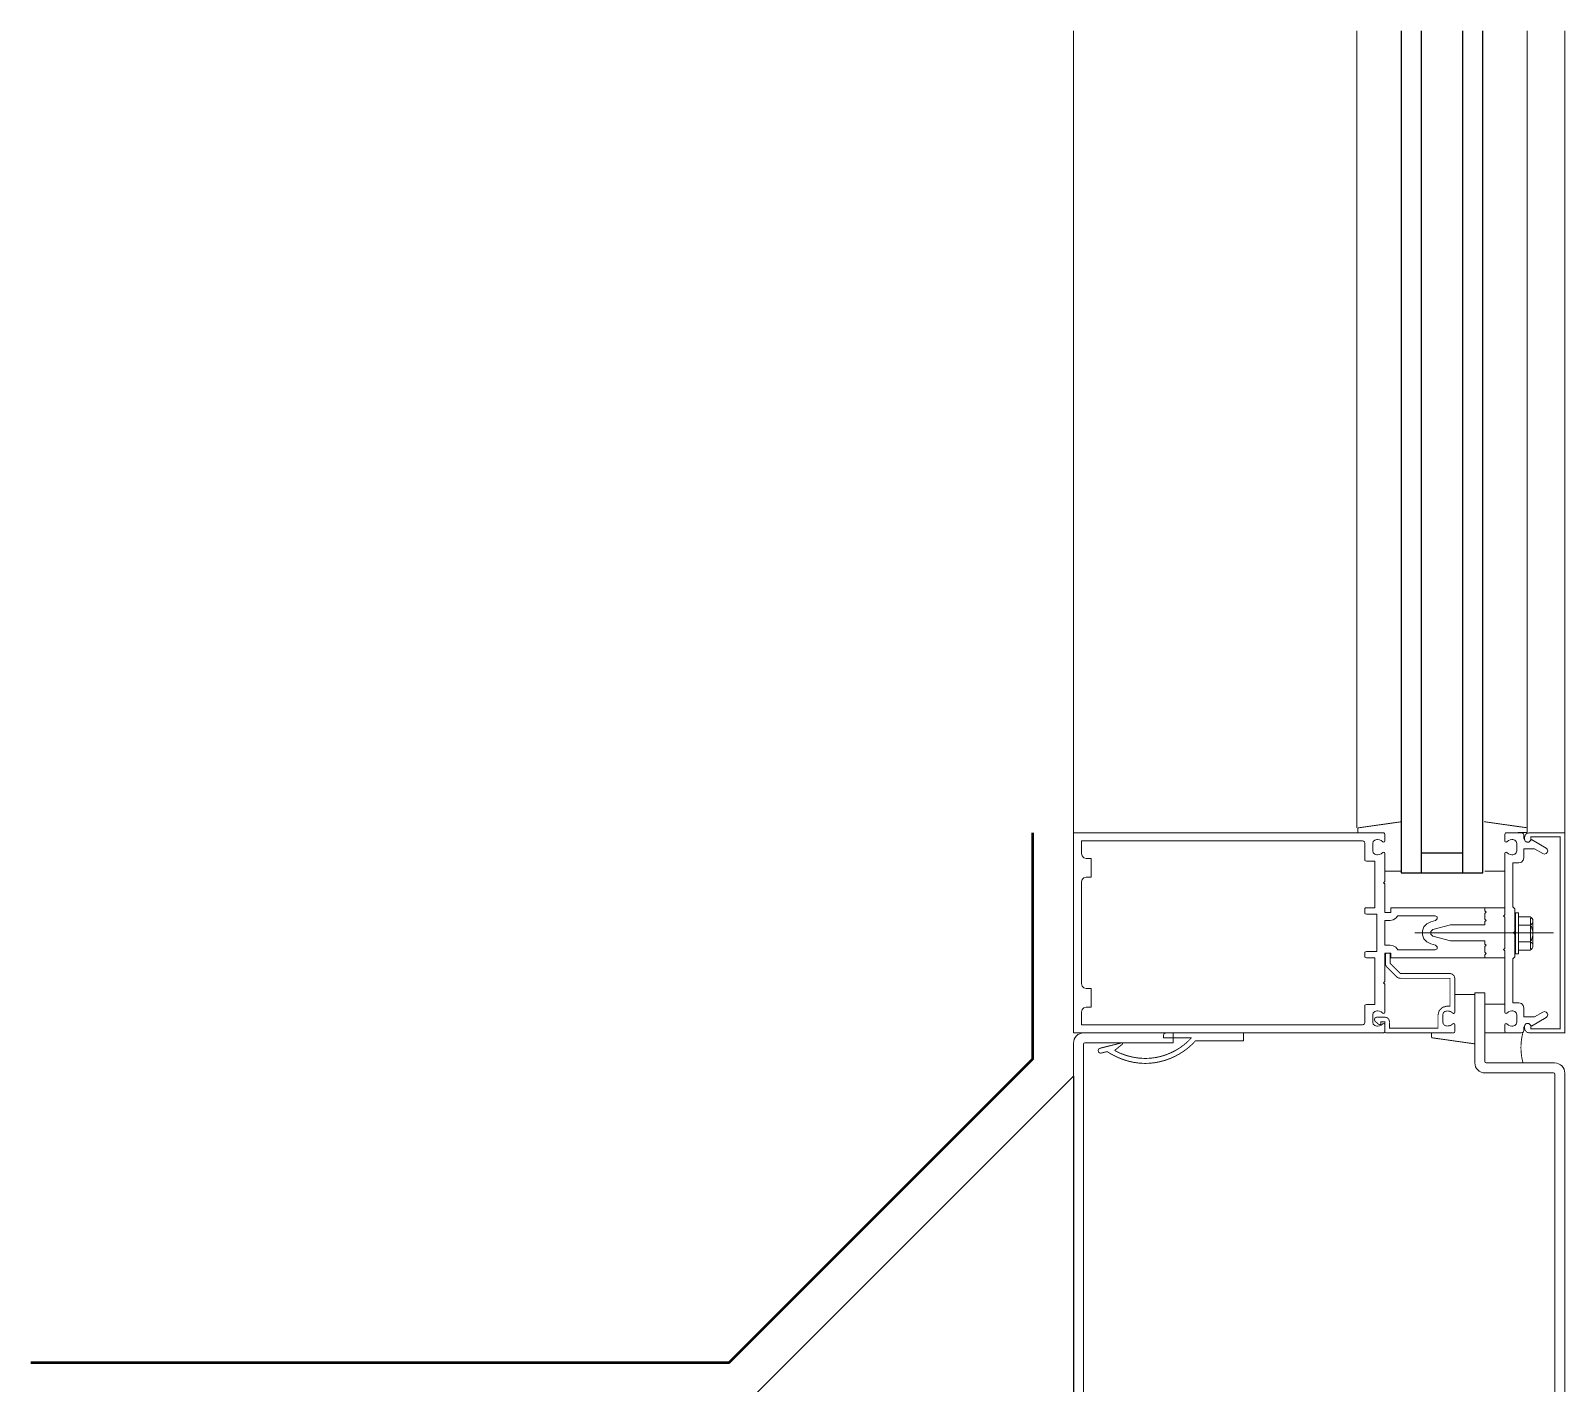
# Model space of a CAD drawing. Header units: inches. Extents: x 4066 to 5785, y 40 to 930.
# Drawn here: x 4371.03 to 4389.77, y 730.05 to 746.56 of the extents above; entities that cross this region are included whole.
import ezdxf

# ---------------------------------------------------------------- set-up
doc = ezdxf.new("R2010")
doc.units = ezdxf.units.IN
doc.header["$LTSCALE"] = 0.5
doc.header["$MEASUREMENT"] = 0
for name, color, linetype, lineweight in [('A-Detl-Fine', 90, 'Continuous', 18), ('A-Detl-Medm', 31, 'Continuous', 25), ('A-Detl-Thin', 150, 'Continuous', 18), ('A-Detl-Wide', 213, 'Continuous', 50)]:
    doc.layers.add(name, color=color, linetype=linetype, lineweight=lineweight)

msp = doc.modelspace()

# ---------------------------------------------------------------- linework, layer by layer
at = {"layer": 'A-Detl-Fine'}
for p, q in [((4387.2267, 746.55531), (4387.2267, 736.82432)), ((4389.30621, 746.55531), (4389.30621, 736.82581)), ((4387.56794, 736.29662), (4387.76646, 736.29662)), ((4389.03331, 736.29662), (4388.78899, 736.29662)), ((4389.20232, 735.78698), (4389.16232, 735.78698)), ((4389.16232, 735.28698), (4389.16232, 735.78698)), ((4389.20232, 735.28698), (4389.20232, 735.78698)), ((4389.342, 735.7399), (4389.20232, 735.7399)), ((4389.34593, 735.35039), (4389.34593, 735.72358)), ((4389.36463, 735.72358), (4389.34593, 735.72358)), ((4389.37693, 735.3848), (4389.37693, 735.68917)), ((4389.62804, 735.54379), (4387.93423, 735.54379)), ((4389.342, 735.63844), (4389.20232, 735.63844)), ((4389.342, 735.43552), (4389.20232, 735.43552)), ((4389.342, 735.33407), (4389.20232, 735.33407)), ((4389.36463, 735.35039), (4389.34593, 735.35039)), ((4389.20232, 735.28698), (4389.16232, 735.28698))]:
    msp.add_line(p, q, dxfattribs=at)
at = {"layer": 'A-Detl-Fine', "const_width": 0.01111}
for points in [[(4387.7667, 736.8991), (4387.239, 736.82432)], [(4387.239, 736.82432), (4387.239, 736.76568)], [(4388.77851, 736.90059), (4389.30621, 736.82581)], [(4389.30621, 736.82581), (4389.30621, 736.76717)], [(4387.239, 736.76568), (4387.35199, 736.76568)], [(4389.30621, 736.76717), (4389.19322, 736.76717)], [(4388.78924, 735.84966), (4389.03353, 735.84966)], [(4389.03353, 735.23792), (4388.78924, 735.23792)], [(4388.42301, 734.79094), (4388.66732, 734.79094)], [(4389.03377, 734.67444), (4388.78946, 734.67444)], [(4384.08986, 734.13484), (4384.35484, 734.20062)], [(4384.36318, 734.18362), (4384.26899, 734.10835)], [(4384.35736, 734.20095), (4384.35652, 734.20091), (4384.35566, 734.20079), (4384.35484, 734.20062)], [(4384.36699, 734.19133), (4384.36568, 734.19618), (4384.36222, 734.19964), (4384.35736, 734.20095)], [(4384.3632, 734.18366), (4384.36524, 734.18577), (4384.36654, 734.1884), (4384.36699, 734.19133)], [(4384.64296, 734.01025), (4384.70699, 734.01307), (4384.77031, 734.02141), (4384.83256, 734.03507), (4384.89337, 734.05386), (4384.95241, 734.07757), (4385.0093, 734.10601), (4385.06369, 734.13899), (4385.11522, 734.17631), (4385.16354, 734.21777), (4385.20829, 734.26317)], [(4384.64296, 733.94966), (4384.70597, 733.95226), (4384.76863, 733.95993), (4384.83055, 733.97247), (4384.8914, 733.98971), (4384.95079, 734.01144), (4385.00837, 734.0375), (4385.06378, 734.06768), (4385.11666, 734.1018), (4385.16664, 734.13967), (4385.21337, 734.1811), (4385.25648, 734.22591)], [(4384.86569, 734.26167), (4384.86569, 734.29197)], [(4385.2085, 734.26167), (4384.86569, 734.26167)], [(4384.89599, 734.32225), (4384.88072, 734.31811), (4384.86985, 734.30724), (4384.86571, 734.29197)], [(4384.89599, 734.32225), (4385.84291, 734.32225)], [(4385.84291, 734.22454), (4385.25657, 734.22454)], [(4385.84291, 734.32225), (4385.84291, 734.22454)], [(4388.13962, 734.32188), (4388.25261, 734.32188)], [(4388.13962, 734.26324), (4388.13962, 734.32188)], [(4388.66732, 734.18846), (4388.13962, 734.26324)], [(4388.78946, 734.32265), (4389.03377, 734.32265)], [(4389.25477, 734.32981), (4389.24105, 734.26866), (4389.23282, 734.2063), (4389.23008, 734.14333)], [(4384.08987, 734.13484), (4384.07846, 734.12865), (4384.07078, 734.11844), (4384.06797, 734.10571)], [(4384.06797, 734.10571), (4384.07212, 734.09044), (4384.083, 734.07956), (4384.09827, 734.07542)], [(4384.09827, 734.07542), (4384.10035, 734.07549), (4384.10244, 734.0757), (4384.10443, 734.07601)], [(4384.17739, 734.09414), (4384.10446, 734.07605)], [(4384.1772, 734.09421), (4384.23689, 734.05788), (4384.29988, 734.02622), (4384.36558, 733.99956), (4384.43335, 733.97823), (4384.50258, 733.96259), (4384.57266, 733.95295), (4384.64296, 733.94966)], [(4384.26805, 734.10845), (4384.33703, 734.07424), (4384.41073, 734.04688), (4384.48743, 734.02682), (4384.56541, 734.01446), (4384.64296, 734.01025)], [(4389.23008, 734.14333), (4389.23282, 734.08036), (4389.24105, 734.018), (4389.25477, 733.95685)]]:
    msp.add_lwpolyline(points, dxfattribs=at)
at = {"layer": 'A-Detl-Fine'}
for centre, radius, start, end in [((4389.32262, 735.68917), 0.05431, 290.9107, 69.0893), ((4389.21208, 735.53698), 0.16485, 322.0123, 37.9877), ((4389.32262, 735.3848), 0.05431, 290.9107, 69.0893)]:
    msp.add_arc(centre, radius, start, end, dxfattribs=at)
at = {"layer": 'A-Detl-Medm', "linetype": 'Continuous'}
for p, q in [((4387.76646, 746.55531), (4387.76646, 736.2767)), ((4388.01646, 736.2767), (4388.01646, 746.55531)), ((4388.51646, 746.55531), (4388.51646, 736.2767)), ((4388.76646, 736.2767), (4388.76646, 746.55531)), ((4388.01646, 736.52099), (4388.51646, 736.52099)), ((4387.76646, 736.2767), (4388.76646, 736.2767))]:
    msp.add_line(p, q, dxfattribs=at)
at = {"layer": 'A-Detl-Medm'}
msp.add_lwpolyline([(4383.76631, 733.79494), (4383.76631, 729.79521), (4379.76658, 729.79521), (4383.76631, 733.79494)], dxfattribs=at)
at = {"layer": 'A-Detl-Thin'}
for p, q in [((4383.76631, 736.76531), (4383.76634, 746.55531)), ((4389.76646, 746.55531), (4389.76646, 736.76531)), ((4387.54817, 736.76531), (4383.76631, 736.76531)), ((4383.76631, 736.76531), (4383.76631, 734.32225)), ((4383.86404, 736.51123), (4383.86404, 736.66758)), ((4383.86404, 736.66758), (4387.29409, 736.66758)), ((4387.29409, 736.66758), (4387.29409, 736.66756)), ((4387.29409, 736.66756), (4387.30889, 736.66355)), ((4387.30889, 736.66355), (4387.31939, 736.65304)), ((4387.31939, 736.65304), (4387.32338, 736.63827)), ((4387.32338, 736.63827), (4387.3234, 736.63827)), ((4387.3234, 736.63827), (4387.3234, 736.43795)), ((4387.42113, 736.54641), (4387.42113, 736.6324)), ((4387.42113, 736.6324), (4387.42115, 736.6324)), ((4387.42115, 736.6324), (4387.42783, 736.65704)), ((4387.42783, 736.65704), (4387.44534, 736.67456)), ((4387.44534, 736.67456), (4387.46999, 736.68123)), ((4387.46999, 736.68123), (4387.46999, 736.68127)), ((4387.46999, 736.68127), (4387.48025, 736.68127)), ((4387.48025, 736.68127), (4387.48027, 736.68125)), ((4387.48027, 736.68125), (4387.50319, 736.6782)), ((4387.50319, 736.6782), (4387.52435, 736.66939)), ((4387.52435, 736.66939), (4387.54267, 736.65527)), ((4387.54267, 736.65527), (4387.54267, 736.65533)), ((4387.54267, 736.65533), (4387.55325, 736.65097)), ((4387.54817, 736.76527), (4387.54817, 736.76531)), ((4387.55802, 736.76262), (4387.54817, 736.76527)), ((4387.55325, 736.65097), (4387.56325, 736.6551)), ((4387.56502, 736.75561), (4387.55802, 736.76262)), ((4387.56325, 736.6551), (4387.56768, 736.66564)), ((4387.56768, 736.74576), (4387.56502, 736.75561)), ((4387.56772, 736.74576), (4387.56768, 736.74576)), ((4387.56768, 736.66564), (4387.56772, 736.66564)), ((4387.56772, 736.66564), (4387.56772, 736.74576)), ((4383.86406, 736.51123), (4383.86404, 736.51123)), ((4383.87208, 736.48166), (4383.86406, 736.51123)), ((4383.8931, 736.46064), (4383.87208, 736.48166)), ((4383.92267, 736.45263), (4383.8931, 736.46064)), ((4383.92267, 736.45259), (4383.92267, 736.45263)), ((4383.98131, 736.45259), (4383.92267, 736.45259)), ((4383.98131, 736.22294), (4383.98131, 736.45259)), ((4387.3234, 736.43795), (4387.32342, 736.43795)), ((4387.32342, 736.43795), (4387.32609, 736.4281)), ((4387.32609, 736.4281), (4387.3331, 736.42109)), ((4387.42115, 736.54641), (4387.42113, 736.54641)), ((4387.42783, 736.52177), (4387.42115, 736.54641)), ((4387.44534, 736.50425), (4387.42783, 736.52177)), ((4387.46999, 736.49758), (4387.44534, 736.50425)), ((4387.46999, 736.49756), (4387.46999, 736.49758)), ((4387.48025, 736.49756), (4387.46999, 736.49756)), ((4387.50315, 736.50061), (4387.48025, 736.49758)), ((4387.48025, 736.49758), (4387.48025, 736.49756)), ((4387.52431, 736.50941), (4387.50315, 736.50061)), ((4387.54264, 736.52352), (4387.52431, 736.50941)), ((4387.54267, 736.52348), (4387.54264, 736.52352)), ((4387.55325, 736.52784), (4387.54267, 736.52348)), ((4387.56325, 736.52372), (4387.55325, 736.52784)), ((4387.56768, 736.51318), (4387.56325, 736.52372)), ((4387.56772, 736.51318), (4387.56768, 736.51318)), ((4387.56772, 736.1692), (4387.56772, 736.51318)), ((4387.3331, 736.42109), (4387.34295, 736.41842)), ((4387.34295, 736.41842), (4387.34295, 736.4184)), ((4387.34295, 736.4184), (4387.44556, 736.4184)), ((4387.44556, 736.4184), (4387.44556, 735.84966)), ((4383.86404, 734.92324), (4383.86404, 736.16432)), ((4383.86404, 736.16432), (4383.86408, 736.16432)), ((4383.86408, 736.16432), (4383.87209, 736.19389)), ((4383.87209, 736.19389), (4383.89311, 736.21491)), ((4383.89311, 736.21491), (4383.92267, 736.22292)), ((4383.92267, 736.22292), (4383.92267, 736.22294)), ((4383.92267, 736.22294), (4383.98131, 736.22294)), ((4387.55305, 736.15454), (4387.56772, 736.1692)), ((4387.56772, 736.1399), (4387.55305, 736.15454)), ((4387.56772, 735.80079), (4387.56772, 736.1399)), ((4387.32342, 735.83012), (4387.3234, 735.83012)), ((4387.3234, 735.83012), (4387.3234, 735.79102)), ((4387.3234, 735.79102), (4387.32342, 735.79102)), ((4387.32609, 735.83997), (4387.32342, 735.83012)), ((4387.32342, 735.79102), (4387.32609, 735.78117)), ((4387.3331, 735.84697), (4387.32609, 735.83997)), ((4387.32609, 735.78117), (4387.3331, 735.77416)), ((4387.34295, 735.84964), (4387.3331, 735.84697)), ((4387.3331, 735.77416), (4387.34295, 735.77149)), ((4387.44556, 735.84966), (4387.34295, 735.84966)), ((4387.34295, 735.84966), (4387.34295, 735.84964)), ((4387.34295, 735.77149), (4387.34295, 735.77148)), ((4387.34295, 735.77148), (4387.46999, 735.77148)), ((4387.46999, 735.77148), (4387.46999, 735.31608)), ((4387.56906, 735.79586), (4387.56772, 735.80079)), ((4387.63221, 735.69329), (4387.56772, 735.69329)), ((4387.56772, 735.69329), (4387.56772, 735.39427)), ((4387.57256, 735.79237), (4387.56906, 735.79586)), ((4387.57748, 735.79102), (4387.57256, 735.79237)), ((4387.63221, 735.79102), (4387.57748, 735.79102)), ((4387.67087, 735.70052), (4387.63219, 735.69331)), ((4387.63219, 735.69331), (4387.63221, 735.69329)), ((4387.63713, 735.79237), (4387.63221, 735.79104)), ((4387.63221, 735.79104), (4387.63221, 735.79102)), ((4387.64063, 735.79587), (4387.63713, 735.79237)), ((4387.64196, 735.80079), (4387.64063, 735.79587)), ((4387.64198, 735.80079), (4387.64196, 735.80079)), ((4387.64199, 735.83988), (4387.64198, 735.83988)), ((4387.64198, 735.83988), (4387.64198, 735.80079)), ((4387.64333, 735.84481), (4387.64199, 735.83988)), ((4387.64683, 735.84831), (4387.64333, 735.84481)), ((4387.65175, 735.84964), (4387.64683, 735.84831)), ((4388.78924, 735.84966), (4387.65175, 735.84966)), ((4387.65175, 735.84966), (4387.65175, 735.84964)), ((4387.70391, 735.72074), (4387.67087, 735.70052)), ((4387.72794, 735.75191), (4387.70391, 735.72074)), ((4387.72796, 735.75193), (4387.72794, 735.75191)), ((4388.1809, 735.75193), (4387.72796, 735.75193)), ((4388.07987, 735.65408), (4388.1306, 735.67878)), ((4388.13059, 735.67878), (4388.18848, 735.69431)), ((4388.1306, 735.67878), (4388.13059, 735.67878)), ((4388.1809, 735.75191), (4388.1809, 735.75193)), ((4388.20545, 735.73895), (4388.1809, 735.75191)), ((4388.18848, 735.69432), (4388.20884, 735.71318)), ((4388.18848, 735.69431), (4388.18848, 735.69432)), ((4388.20884, 735.71318), (4388.20545, 735.73895)), ((4388.78924, 735.81057), (4388.78924, 735.84966)), ((4388.8039, 735.7959), (4388.78924, 735.81057)), ((4388.78924, 735.78124), (4388.8039, 735.7959)), ((4388.78924, 735.7099), (4388.78924, 735.78124)), ((4388.8039, 735.69526), (4388.78924, 735.7099)), ((4388.78924, 735.68059), (4388.8039, 735.69526)), ((4388.78924, 735.6415), (4388.78924, 735.68059)), ((4388.02915, 735.56862), (4388.04606, 735.61551)), ((4388.02915, 735.51896), (4388.02915, 735.56862)), ((4388.04606, 735.47207), (4388.02915, 735.51896)), ((4388.04606, 735.61551), (4388.07987, 735.65408)), ((4388.12821, 735.56085), (4388.15589, 735.58438)), ((4388.12821, 735.52673), (4388.12821, 735.56085)), ((4388.15589, 735.5032), (4388.12821, 735.52673)), ((4388.15589, 735.5844), (4388.36903, 735.6415)), ((4388.15589, 735.58438), (4388.15589, 735.5844)), ((4388.15589, 735.50316), (4388.15589, 735.5032)), ((4388.36903, 735.44606), (4388.15589, 735.50316)), ((4388.36903, 735.6415), (4388.78924, 735.6415)), ((4387.32609, 735.30639), (4387.32342, 735.29654)), ((4387.3331, 735.3134), (4387.32609, 735.30639)), ((4387.34295, 735.31607), (4387.3331, 735.3134)), ((4387.46999, 735.31608), (4387.34295, 735.31608)), ((4387.34295, 735.31608), (4387.34295, 735.31607)), ((4387.56772, 735.39427), (4387.63221, 735.39427)), ((4387.63221, 735.39427), (4387.63225, 735.39425)), ((4387.63225, 735.39425), (4387.67093, 735.38702)), ((4387.67093, 735.38702), (4387.70395, 735.36678)), ((4387.70395, 735.36678), (4387.72796, 735.33559)), ((4387.72796, 735.33563), (4388.1809, 735.33563)), ((4387.72796, 735.33559), (4387.72796, 735.33563)), ((4388.07987, 735.4335), (4388.04606, 735.47207)), ((4388.1306, 735.4088), (4388.07987, 735.4335)), ((4388.13059, 735.40878), (4388.1306, 735.4088)), ((4388.18848, 735.39328), (4388.13059, 735.40878)), ((4388.1809, 735.33567), (4388.20545, 735.34862)), ((4388.1809, 735.33563), (4388.1809, 735.33567)), ((4388.18849, 735.39326), (4388.18848, 735.39328)), ((4388.20885, 735.37439), (4388.18849, 735.39326)), ((4388.20545, 735.34862), (4388.20885, 735.37439)), ((4388.78924, 735.44606), (4388.36903, 735.44606)), ((4388.78924, 735.40697), (4388.78924, 735.44606)), ((4388.8039, 735.39231), (4388.78924, 735.40697)), ((4388.78924, 735.37766), (4388.8039, 735.39231)), ((4388.78924, 735.30632), (4388.78924, 735.37766)), ((4388.8039, 735.29166), (4388.78924, 735.30632)), ((4387.32342, 735.29654), (4387.3234, 735.29654)), ((4387.3234, 735.29654), (4387.3234, 735.25747)), ((4387.3234, 735.25747), (4387.32342, 735.25747)), ((4387.32342, 735.25747), (4387.32609, 735.24761)), ((4387.32609, 735.24761), (4387.3331, 735.24061)), ((4387.3331, 735.24061), (4387.34295, 735.23794)), ((4387.34295, 735.23794), (4387.34295, 735.23792)), ((4387.34295, 735.23792), (4387.44556, 735.23792)), ((4387.44556, 735.23792), (4387.44556, 734.66918)), ((4387.56772, 735.28677), (4387.56906, 735.2917)), ((4387.56772, 734.94769), (4387.56772, 735.28677)), ((4387.56906, 735.2917), (4387.57256, 735.29519)), ((4387.57256, 735.29519), (4387.57748, 735.29652)), ((4387.57748, 735.29652), (4387.57748, 735.29654)), ((4387.57748, 735.29654), (4387.63221, 735.29654)), ((4387.63221, 735.29654), (4387.63221, 735.29652)), ((4387.63221, 735.29652), (4387.63713, 735.29519)), ((4387.63713, 735.29519), (4387.64063, 735.2917)), ((4387.64063, 735.2917), (4387.64196, 735.28677)), ((4387.64196, 735.28677), (4387.64198, 735.28677)), ((4387.64198, 735.28677), (4387.64198, 735.24768)), ((4387.64198, 735.24768), (4387.64199, 735.24768)), ((4387.64199, 735.24768), (4387.64333, 735.24276)), ((4387.64333, 735.24276), (4387.64683, 735.23925)), ((4387.64683, 735.23925), (4387.65175, 735.23792)), ((4387.65175, 735.23792), (4388.78924, 735.23792)), ((4388.78924, 735.27699), (4388.8039, 735.29166)), ((4388.78924, 735.23792), (4388.78924, 735.27699)), ((4387.55305, 734.93302), (4387.56772, 734.94769)), ((4387.56772, 734.91836), (4387.55305, 734.93302)), ((4383.86406, 734.92324), (4383.86404, 734.92324)), ((4383.87208, 734.89367), (4383.86406, 734.92324)), ((4383.8931, 734.87265), (4383.87208, 734.89367)), ((4383.92267, 734.86464), (4383.8931, 734.87265)), ((4383.92267, 734.86462), (4383.92267, 734.86464)), ((4383.98131, 734.86462), (4383.92267, 734.86462)), ((4383.98131, 734.63497), (4383.98131, 734.86462)), ((4387.56772, 734.57439), (4387.56772, 734.91836)), ((4383.86404, 734.41998), (4383.86404, 734.57633)), ((4383.86404, 734.57633), (4383.86408, 734.57633)), ((4383.86408, 734.57633), (4383.87209, 734.6059)), ((4383.87209, 734.6059), (4383.89311, 734.62692)), ((4383.89311, 734.62692), (4383.92267, 734.63493)), ((4383.92267, 734.63493), (4383.92267, 734.63497)), ((4383.92267, 734.63497), (4383.98131, 734.63497)), ((4387.32342, 734.64964), (4387.3234, 734.64964)), ((4387.3234, 734.64964), (4387.3234, 734.44929)), ((4387.32609, 734.65949), (4387.32342, 734.64964)), ((4387.3331, 734.66649), (4387.32609, 734.65949)), ((4387.34295, 734.66916), (4387.3331, 734.66649)), ((4387.44556, 734.66918), (4387.34295, 734.66918)), ((4387.34295, 734.66918), (4387.34295, 734.66916)), ((4387.42115, 734.54115), (4387.42783, 734.56579)), ((4387.42783, 734.56579), (4387.44534, 734.58331)), ((4387.44534, 734.58331), (4387.46999, 734.58999)), ((4387.46999, 734.58999), (4387.46999, 734.59002)), ((4387.46999, 734.59002), (4387.48025, 734.59002)), ((4387.48025, 734.59002), (4387.48027, 734.58999)), ((4387.48027, 734.58999), (4387.50319, 734.58693)), ((4387.50319, 734.58693), (4387.52435, 734.57812)), ((4387.52435, 734.57812), (4387.54267, 734.56401)), ((4387.54267, 734.56401), (4387.54267, 734.56408)), ((4387.54267, 734.56408), (4387.55325, 734.55973)), ((4387.55325, 734.55973), (4387.56325, 734.56385)), ((4387.56325, 734.56385), (4387.56768, 734.57439)), ((4387.56768, 734.57439), (4387.56772, 734.57439)), ((4387.29409, 734.41998), (4383.86404, 734.41998)), ((4387.30887, 734.424), (4387.29409, 734.42)), ((4387.29409, 734.42), (4387.29409, 734.41998)), ((4387.31938, 734.43451), (4387.30887, 734.424)), ((4387.32338, 734.44929), (4387.31938, 734.43451)), ((4387.3234, 734.44929), (4387.32338, 734.44929)), ((4387.42113, 734.45517), (4387.42113, 734.54115)), ((4387.42113, 734.54115), (4387.42115, 734.54115)), ((4387.42115, 734.45517), (4387.42113, 734.45517)), ((4387.42783, 734.43052), (4387.42115, 734.45517)), ((4387.44534, 734.41301), (4387.42783, 734.43052)), ((4387.46999, 734.40633), (4387.44534, 734.41301)), ((4387.46999, 734.40629), (4387.46999, 734.40633)), ((4387.48025, 734.40629), (4387.46999, 734.40629)), ((4387.50315, 734.40934), (4387.48025, 734.40631)), ((4387.48025, 734.40631), (4387.48025, 734.40629)), ((4387.52431, 734.41815), (4387.50315, 734.40934)), ((4387.54264, 734.43225), (4387.52431, 734.41815)), ((4387.54267, 734.43223), (4387.54264, 734.43225)), ((4387.55325, 734.43659), (4387.54267, 734.43223)), ((4387.56325, 734.43247), (4387.55325, 734.43659)), ((4387.56768, 734.42193), (4387.56325, 734.43247)), ((4387.56772, 734.42193), (4387.56768, 734.42193)), ((4387.56772, 734.3418), (4387.56772, 734.42193)), ((4383.76631, 734.32225), (4387.54817, 734.32225)), ((4387.54817, 734.32229), (4387.55802, 734.32495)), ((4387.54817, 734.32225), (4387.54817, 734.32229)), ((4387.55802, 734.32495), (4387.56502, 734.33195)), ((4387.56502, 734.33195), (4387.56768, 734.3418)), ((4387.56768, 734.3418), (4387.56772, 734.3418))]:
    msp.add_line(p, q, dxfattribs=at)
msp.add_lwpolyline([(4389.09809, 734.58695), (4389.12099, 734.58999), (4389.12099, 734.59002), (4389.13126, 734.59002), (4389.13126, 734.58999), (4389.15592, 734.58331), (4389.17343, 734.56578), (4389.1801, 734.54115), (4389.18012, 734.54115), (4389.18012, 734.45517), (4389.1801, 734.45517), (4389.17342, 734.43051), (4389.15591, 734.413), (4389.13126, 734.40631), (4389.13126, 734.40629), (4389.12099, 734.40629), (4389.12099, 734.40631), (4389.09808, 734.40935), (4389.07692, 734.41816), (4389.05861, 734.43227), (4389.05858, 734.43223), (4389.048, 734.4366), (4389.038, 734.43248), (4389.03357, 734.42193), (4389.03353, 734.42193), (4389.03353, 734.3418), (4389.03357, 734.3418), (4389.03622, 734.33195), (4389.04323, 734.32495), (4389.05308, 734.32229), (4389.05308, 734.32225), (4389.23485, 734.32225), (4389.23485, 734.32229), (4389.24964, 734.32628), (4389.26015, 734.33679), (4389.26414, 734.35158), (4389.26416, 734.35158), (4389.26416, 734.39066), (4389.26419, 734.39066), (4389.28493, 734.43093), (4389.32677, 734.4378), (4389.3593, 734.40627), (4389.35932, 734.40629), (4389.53778, 734.50933), (4389.53776, 734.50935), (4389.55217, 734.52382), (4389.55731, 734.54297), (4389.55207, 734.56271), (4389.5376, 734.57713), (4389.51845, 734.58226), (4389.49871, 734.57703), (4389.49869, 734.57704), (4389.39591, 734.5177), (4389.26416, 734.5177), (4389.26416, 734.6291), (4389.26414, 734.62908), (4389.25617, 734.65866), (4389.23514, 734.6797), (4389.20555, 734.6877), (4389.20554, 734.68773), (4389.13126, 734.68773), (4389.13126, 735.22619), (4389.15569, 735.25062), (4389.15569, 735.52913), (4389.14103, 735.54379), (4389.15569, 735.55844), (4389.15569, 735.83694), (4389.13126, 735.86137), (4389.13126, 736.39983), (4389.20554, 736.39983), (4389.20554, 736.39985), (4389.23512, 736.40784), (4389.25614, 736.42887), (4389.26414, 736.45845), (4389.26416, 736.45847), (4389.26416, 736.56987), (4389.39591, 736.56987), (4389.49869, 736.51052), (4389.49871, 736.51054), (4389.51845, 736.5053), (4389.53759, 736.51043), (4389.55205, 736.52485), (4389.55731, 736.54458), (4389.55219, 736.56372), (4389.53778, 736.57819), (4389.53778, 736.57823), (4389.35932, 736.68127), (4389.3593, 736.68127), (4389.32676, 736.64976), (4389.28492, 736.65664), (4389.26419, 736.69691), (4389.26416, 736.69691), (4389.26416, 736.736), (4389.26414, 736.736), (4389.26016, 736.75078), (4389.24965, 736.7613), (4389.23485, 736.76529), (4389.23485, 736.76531), (4389.05308, 736.76531), (4389.05308, 736.76527), (4389.04323, 736.76262), (4389.03622, 736.75561), (4389.03357, 736.74576), (4389.03353, 736.74576), (4389.03353, 736.66564), (4389.03357, 736.66564), (4389.038, 736.6551), (4389.048, 736.65097), (4389.05858, 736.65533), (4389.05861, 736.65529), (4389.07693, 736.6694), (4389.09809, 736.67821), (4389.12099, 736.68125), (4389.12099, 736.68127), (4389.13126, 736.68127), (4389.13126, 736.68123), (4389.15592, 736.67455), (4389.17343, 736.65703), (4389.1801, 736.6324), (4389.18012, 736.6324), (4389.18012, 736.54641), (4389.1801, 736.54641), (4389.17342, 736.52176), (4389.15591, 736.50424), (4389.13126, 736.49756), (4389.12099, 736.49756), (4389.12099, 736.49758), (4389.09808, 736.50062), (4389.07692, 736.50942), (4389.05861, 736.52354), (4389.05858, 736.52348), (4389.048, 736.52785), (4389.038, 736.52372), (4389.03357, 736.51318), (4389.03353, 736.51318), (4389.03353, 735.76366), (4389.01888, 735.74899), (4389.03353, 735.73435), (4389.03353, 735.35323), (4389.01888, 735.33857), (4389.03353, 735.3239), (4389.03353, 734.57439), (4389.03357, 734.57439), (4389.038, 734.56385), (4389.048, 734.55973), (4389.05858, 734.56408), (4389.05861, 734.56403), (4389.07693, 734.57814)], close=True, dxfattribs=at)
at = {"layer": 'A-Detl-Thin', "const_width": 0.01111}
for points in [[(4389.70782, 734.37113), (4389.3521, 734.37113), (4389.3521, 734.40044), (4389.35209, 734.40044), (4389.34677, 734.42015), (4389.33276, 734.43417), (4389.31303, 734.43949), (4389.29332, 734.43418), (4389.2793, 734.42016), (4389.27398, 734.40044), (4389.27394, 734.40044), (4389.27394, 734.38089), (4389.27398, 734.38089), (4389.28196, 734.35131), (4389.30299, 734.33027), (4389.33257, 734.32227), (4389.33257, 734.32225), (4389.76646, 734.32225), (4389.76646, 736.76531), (4389.33257, 736.76531), (4389.33257, 736.76529), (4389.30299, 736.75729), (4389.28196, 736.73625), (4389.27398, 736.70667), (4389.27394, 736.70667), (4389.27394, 736.68712), (4389.27396, 736.68712), (4389.27929, 736.66741), (4389.29331, 736.6534), (4389.31303, 736.64807), (4389.33274, 736.65338), (4389.34676, 736.6674), (4389.35209, 736.68712), (4389.3521, 736.68712), (4389.3521, 736.71645), (4389.70782, 736.71645)], [(4387.56772, 734.45614), (4387.51884, 734.45614), (4387.51884, 734.43659), (4387.51883, 734.43659), (4387.51467, 734.42633), (4387.50513, 734.42196), (4387.49464, 734.42552), (4387.49462, 734.4255), (4387.45083, 734.46325), (4387.45085, 734.46327), (4387.44064, 734.48449), (4387.44839, 734.50533), (4387.46999, 734.51474), (4387.46999, 734.51478), (4387.56772, 734.51478), (4387.56774, 734.51474), (4387.59731, 734.50672), (4387.61832, 734.48569), (4387.62632, 734.45612), (4387.62634, 734.45614), (4387.62634, 734.38089), (4388.21756, 734.38089), (4388.21756, 734.54115), (4388.21758, 734.54115), (4388.23227, 734.59538), (4388.27082, 734.63393), (4388.32505, 734.64862), (4388.32505, 734.64864), (4388.36414, 734.64864), (4388.36414, 734.98872), (4387.75631, 734.98872), (4387.75631, 734.98874), (4387.74111, 734.99076), (4387.72705, 734.99658), (4387.71486, 735.00591), (4387.71485, 735.0059), (4387.59271, 735.12805), (4387.58338, 735.14024), (4387.57756, 735.15429), (4387.57555, 735.1695), (4387.57552, 735.1695), (4387.57552, 735.27699), (4387.57553, 735.27699), (4387.57821, 735.28684), (4387.58522, 735.29384), (4387.59506, 735.2965), (4387.59506, 735.29654), (4387.61461, 735.29654), (4387.61461, 735.2965), (4387.62445, 735.29384), (4387.63145, 735.28684), (4387.63412, 735.27699), (4387.63416, 735.27699), (4387.63416, 735.1695), (4387.75631, 735.04736), (4388.36414, 735.04736), (4388.36416, 735.04733), (4388.39374, 735.0393), (4388.41475, 735.01827), (4388.42274, 734.9887), (4388.42278, 734.98872), (4388.42278, 734.57439), (4388.42274, 734.57439), (4388.41831, 734.56385), (4388.40832, 734.55973), (4388.39774, 734.56408), (4388.39774, 734.56401), (4388.37944, 734.57814), (4388.35827, 734.58696), (4388.33534, 734.58999), (4388.33532, 734.59002), (4388.32505, 734.59002), (4388.32505, 734.59001), (4388.3004, 734.58334), (4388.28287, 734.56581), (4388.27622, 734.54115), (4388.2762, 734.54115), (4388.2762, 734.45517), (4388.27622, 734.45517), (4388.28287, 734.43051), (4388.3004, 734.41298), (4388.32505, 734.40631), (4388.32505, 734.40629), (4388.33532, 734.40629), (4388.33532, 734.40631), (4388.35822, 734.40932), (4388.37938, 734.41812), (4388.39768, 734.43223), (4388.39774, 734.43223), (4388.40832, 734.43659), (4388.41831, 734.43246), (4388.42274, 734.42193), (4388.42278, 734.42193), (4388.42278, 734.3418), (4388.42274, 734.3418), (4388.42008, 734.33195), (4388.41308, 734.32495), (4388.40324, 734.32229), (4388.40324, 734.32225), (4387.58724, 734.32225), (4387.58724, 734.32227), (4387.5774, 734.32495), (4387.5704, 734.33195), (4387.56774, 734.3418), (4387.56772, 734.3418)]]:
    msp.add_lwpolyline(points, close=True, dxfattribs=at)
at = {"layer": 'A-Detl-Thin'}
for points in [[(4389.76644, 733.8308), (4389.76644, 727.69983, -0.41421356), (4389.64144, 727.57483), (4388.80486, 727.57483, 0.41421356), (4388.78924, 727.5592), (4388.78924, 726.71976), (4388.66708, 726.71976), (4388.66708, 727.57198, -0.41421356), (4388.79208, 727.69698), (4389.62866, 727.69698, 0.41421356), (4389.64428, 727.71261), (4389.64428, 733.81802, 0.41421356), (4389.62866, 733.83364), (4388.79208, 733.83364, -0.41421356), (4388.66708, 733.95864), (4388.66708, 734.81086), (4388.78924, 734.81086), (4388.78924, 733.97143, 0.41421356), (4388.80486, 733.9558), (4389.64144, 733.9558, -0.41421356)], [(4383.89131, 727.20837, -0.41421356), (4383.76631, 727.33337), (4383.76631, 734.19725, -0.41421356), (4383.89131, 734.32225), (4384.98222, 734.32225), (4384.98222, 734.2001), (4383.90409, 734.2001, 0.41421356), (4383.88847, 734.18447), (4383.88847, 727.34616, 0.41421356), (4383.90409, 727.33053), (4384.98222, 727.33053), (4384.98222, 727.20837)]]:
    msp.add_lwpolyline(points, format="xyb", close=True, dxfattribs=at)
at = {"layer": 'A-Detl-Wide'}
msp.add_lwpolyline([(4383.26658, 736.76525), (4383.26658, 734.00232), (4379.55948, 730.29521), (4371.03348, 730.29521)], dxfattribs=at)

doc.saveas('drawing.dxf')
